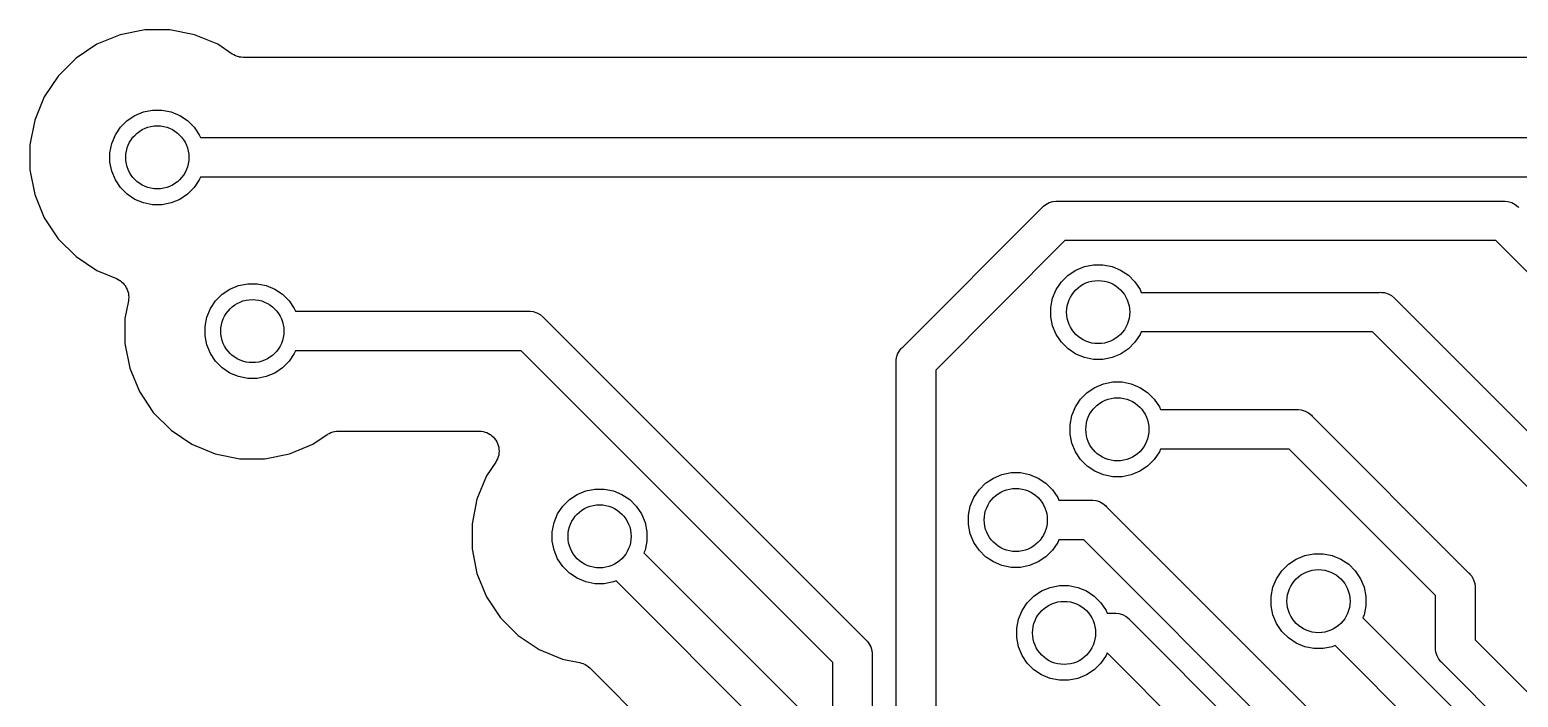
# Model space of a CAD drawing. Extents: x 3.61 to 7.55, y -5.8 to -3.38.
# Drawn here: x 6.0468 to 6.4182, y -4.3866 to -4.2202 of the extents above; entities that cross this region are included whole.
import ezdxf

# ---------------------------------------------------------------- set-up
doc = ezdxf.new("R2010")
doc.units = 0
doc.header["$MEASUREMENT"] = 0
doc.layers.add('BLACK', color=7, linetype='CONTINUOUS')

msp = doc.modelspace()

# ---------------------------------------------------------------- linework, layer by layer
at = {"layer": 'BLACK', "linetype": 'CONTINUOUS'}
for p, q in [((6.06937, -4.22138), (6.06358, -4.22378)), ((6.07551, -4.22016), (6.06937, -4.22138)), ((6.08178, -4.22016), (6.07551, -4.22016)), ((6.08792, -4.22138), (6.08178, -4.22016)), ((6.09371, -4.22378), (6.08792, -4.22138)), ((6.06358, -4.22378), (6.05837, -4.22726)), ((6.09735, -4.2262), (6.09371, -4.22378)), ((6.05837, -4.22726), (6.05394, -4.23169)), ((6.09775, -4.22642), (6.09735, -4.2262)), ((6.09815, -4.22664), (6.09775, -4.22642)), ((6.09818, -4.22665), (6.09815, -4.22664)), ((6.09821, -4.22666), (6.09818, -4.22665)), ((6.09864, -4.2268), (6.09821, -4.22666)), ((6.09908, -4.22694), (6.09864, -4.2268)), ((6.09911, -4.22694), (6.09908, -4.22694)), ((6.09914, -4.22695), (6.09911, -4.22694)), ((6.0996, -4.227), (6.09914, -4.22695)), ((6.10005, -4.22705), (6.0996, -4.227)), ((6.10011, -4.22705), (6.10005, -4.22705)), ((6.10012, -4.22705), (6.10011, -4.22705)), ((6.10011, -4.22705), (6.10011, -4.22705)), ((6.10011, -4.22705), (6.10011, -4.22705)), ((6.43148, -4.22705), (6.10012, -4.22705)), ((6.05394, -4.23169), (6.05045, -4.2369)), ((6.05045, -4.2369), (6.04806, -4.24269)), ((6.0752, -4.24061), (6.07748, -4.24016)), ((6.07748, -4.24016), (6.07981, -4.24016)), ((6.07981, -4.24016), (6.08209, -4.24061)), ((6.04806, -4.24269), (6.04683, -4.24884)), ((6.06947, -4.24444), (6.07112, -4.24279)), ((6.07112, -4.24279), (6.07305, -4.2415)), ((6.07305, -4.2415), (6.0752, -4.24061)), ((6.08209, -4.24061), (6.08424, -4.2415)), ((6.08424, -4.2415), (6.08617, -4.24279)), ((6.08617, -4.24279), (6.08782, -4.24444)), ((6.06729, -4.24852), (6.06818, -4.24637)), ((6.06818, -4.24637), (6.06947, -4.24444)), ((6.08782, -4.24444), (6.08911, -4.24637)), ((6.08911, -4.24637), (6.08939, -4.24705)), ((6.08939, -4.24705), (6.43271, -4.24705)), ((6.04683, -4.24884), (6.04683, -4.2551)), ((6.06683, -4.25081), (6.06729, -4.24852)), ((6.06683, -4.25313), (6.06683, -4.25081)), ((6.04683, -4.2551), (6.04806, -4.26125)), ((6.06729, -4.25541), (6.06683, -4.25313)), ((6.06818, -4.25756), (6.06729, -4.25541)), ((6.06947, -4.2595), (6.06818, -4.25756)), ((6.08911, -4.25756), (6.08782, -4.2595)), ((6.08939, -4.25689), (6.08911, -4.25756)), ((6.43091, -4.25689), (6.08939, -4.25689)), ((6.04806, -4.26125), (6.05045, -4.26704)), ((6.07112, -4.26114), (6.06947, -4.2595)), ((6.07305, -4.26244), (6.07112, -4.26114)), ((6.0752, -4.26333), (6.07305, -4.26244)), ((6.08424, -4.26244), (6.08209, -4.26333)), ((6.08617, -4.26114), (6.08424, -4.26244)), ((6.08782, -4.2595), (6.08617, -4.26114)), ((6.07748, -4.26378), (6.0752, -4.26333)), ((6.07981, -4.26378), (6.07748, -4.26378)), ((6.08209, -4.26333), (6.07981, -4.26378)), ((6.2646, -4.29931), (6.2994, -4.2645)), ((6.2994, -4.2645), (6.29956, -4.26431)), ((6.29956, -4.26431), (6.29975, -4.26416)), ((6.29975, -4.26416), (6.30031, -4.2637)), ((6.29975, -4.26416), (6.29975, -4.26416)), ((6.30031, -4.2637), (6.30116, -4.26324)), ((6.30031, -4.2637), (6.30031, -4.2637)), ((6.30031, -4.2637), (6.30031, -4.2637)), ((6.30116, -4.26324), (6.30209, -4.26296)), ((6.30209, -4.26296), (6.30281, -4.26289)), ((6.30281, -4.26289), (6.30305, -4.26287)), ((6.30281, -4.26289), (6.30281, -4.26289)), ((6.30305, -4.26287), (6.3033, -4.26289)), ((6.3033, -4.26289), (6.41439, -4.26289)), ((6.41439, -4.26289), (6.41463, -4.26287)), ((6.41463, -4.26287), (6.41487, -4.26289)), ((6.41487, -4.26289), (6.41487, -4.26289)), ((6.41487, -4.26289), (6.4156, -4.26296)), ((6.4156, -4.26296), (6.41653, -4.26324)), ((6.41653, -4.26324), (6.41738, -4.2637)), ((6.41738, -4.2637), (6.41813, -4.26431)), ((6.41813, -4.26431), (6.41828, -4.2645)), ((6.05045, -4.26704), (6.05394, -4.27225)), ((6.05394, -4.27225), (6.05837, -4.27668)), ((6.30509, -4.27273), (6.27283, -4.305)), ((6.4126, -4.27273), (6.30509, -4.27273)), ((6.49784, -4.35798), (6.4126, -4.27273)), ((6.05837, -4.27668), (6.06358, -4.28016)), ((6.06358, -4.28016), (6.06843, -4.28217)), ((6.3042, -4.28302), (6.30584, -4.28137)), ((6.30584, -4.28137), (6.30778, -4.28008)), ((6.30778, -4.28008), (6.30993, -4.27919)), ((6.30993, -4.27919), (6.31221, -4.27873)), ((6.31221, -4.27873), (6.31453, -4.27873)), ((6.31453, -4.27873), (6.31682, -4.27919)), ((6.31682, -4.27919), (6.31897, -4.28008)), ((6.31897, -4.28008), (6.3209, -4.28137)), ((6.3209, -4.28137), (6.32255, -4.28302)), ((6.06843, -4.28217), (6.06846, -4.28218)), ((6.06846, -4.28218), (6.06846, -4.28218)), ((6.06846, -4.28218), (6.06846, -4.28218)), ((6.06846, -4.28218), (6.0685, -4.2822)), ((6.0685, -4.2822), (6.06891, -4.28242)), ((6.06891, -4.28242), (6.06932, -4.28265)), ((6.06932, -4.28265), (6.06933, -4.28266)), ((6.06933, -4.28266), (6.06935, -4.28267)), ((6.06935, -4.28267), (6.06971, -4.28297)), ((6.06971, -4.28297), (6.07007, -4.28327)), ((6.07007, -4.28327), (6.07008, -4.28328)), ((6.07008, -4.28328), (6.0701, -4.2833)), ((6.0701, -4.2833), (6.07039, -4.28366)), ((6.07039, -4.28366), (6.07069, -4.28403)), ((6.07069, -4.28403), (6.07069, -4.28404)), ((6.07069, -4.28404), (6.07071, -4.28406)), ((6.07071, -4.28406), (6.07092, -4.28447)), ((6.07092, -4.28447), (6.07114, -4.28489)), ((6.07114, -4.28489), (6.07115, -4.28491)), ((6.07115, -4.28491), (6.07116, -4.28492)), ((6.07116, -4.28492), (6.07129, -4.28537)), ((6.09483, -4.2861), (6.09677, -4.28481)), ((6.09677, -4.28481), (6.09892, -4.28392)), ((6.09892, -4.28392), (6.1012, -4.28346)), ((6.1012, -4.28346), (6.10353, -4.28346)), ((6.10353, -4.28346), (6.10581, -4.28392)), ((6.10581, -4.28392), (6.10796, -4.28481)), ((6.10796, -4.28481), (6.10989, -4.2861)), ((6.30201, -4.2871), (6.3029, -4.28495)), ((6.3029, -4.28495), (6.3042, -4.28302)), ((6.32255, -4.28302), (6.32384, -4.28495)), ((6.32384, -4.28495), (6.32412, -4.28562)), ((6.07142, -4.28776), (6.07055, -4.29214)), ((6.07129, -4.28537), (6.07142, -4.28582)), ((6.07142, -4.28582), (6.07143, -4.28584)), ((6.07147, -4.2873), (6.07142, -4.28776)), ((6.07143, -4.28584), (6.07143, -4.28586)), ((6.07143, -4.28586), (6.07147, -4.28633)), ((6.07147, -4.28633), (6.07152, -4.28679)), ((6.07152, -4.28683), (6.07147, -4.2873)), ((6.07152, -4.28679), (6.07152, -4.28681)), ((6.07152, -4.28681), (6.07152, -4.28683)), ((6.0919, -4.28968), (6.09319, -4.28775)), ((6.09319, -4.28775), (6.09483, -4.2861)), ((6.10989, -4.2861), (6.11154, -4.28775)), ((6.11154, -4.28775), (6.11283, -4.28968)), ((6.30156, -4.28938), (6.30201, -4.2871)), ((6.32412, -4.28562), (6.38357, -4.28562)), ((6.38357, -4.28562), (6.38381, -4.2856)), ((6.38381, -4.2856), (6.38405, -4.28562)), ((6.38405, -4.28562), (6.38405, -4.28562)), ((6.38405, -4.28562), (6.38478, -4.28569)), ((6.38478, -4.28569), (6.3857, -4.28598)), ((6.3857, -4.28598), (6.38656, -4.28643)), ((6.38656, -4.28643), (6.38731, -4.28705)), ((6.38731, -4.28705), (6.38746, -4.28724)), ((6.38746, -4.28724), (6.48507, -4.38484)), ((6.07055, -4.29214), (6.07055, -4.29841)), ((6.09055, -4.29411), (6.091, -4.29183)), ((6.091, -4.29183), (6.0919, -4.28968)), ((6.11283, -4.28968), (6.11311, -4.29035)), ((6.11311, -4.29035), (6.1712, -4.29035)), ((6.1712, -4.29035), (6.17144, -4.29033)), ((6.17144, -4.29033), (6.17168, -4.29035)), ((6.17168, -4.29035), (6.17168, -4.29035)), ((6.17168, -4.29035), (6.1724, -4.29043)), ((6.1724, -4.29043), (6.17333, -4.29071)), ((6.17333, -4.29071), (6.17419, -4.29116)), ((6.17419, -4.29116), (6.17494, -4.29178)), ((6.17494, -4.29178), (6.17509, -4.29197)), ((6.17509, -4.29197), (6.25537, -4.37225)), ((6.30156, -4.29171), (6.30156, -4.28938)), ((6.30201, -4.29399), (6.30156, -4.29171)), ((6.09055, -4.29644), (6.09055, -4.29411)), ((6.3029, -4.29614), (6.30201, -4.29399)), ((6.3042, -4.29807), (6.3029, -4.29614)), ((6.32384, -4.29614), (6.32255, -4.29807)), ((6.32412, -4.29547), (6.32384, -4.29614)), ((6.38177, -4.29547), (6.32412, -4.29547)), ((6.47938, -4.39307), (6.38177, -4.29547)), ((6.07055, -4.29841), (6.07177, -4.30455)), ((6.091, -4.29872), (6.09055, -4.29644)), ((6.0919, -4.30087), (6.091, -4.29872)), ((6.26379, -4.30021), (6.26426, -4.29965)), ((6.26426, -4.29965), (6.26441, -4.29946)), ((6.26426, -4.29965), (6.26426, -4.29965)), ((6.26441, -4.29946), (6.2646, -4.29931)), ((6.30584, -4.29972), (6.3042, -4.29807)), ((6.30778, -4.30101), (6.30584, -4.29972)), ((6.3209, -4.29972), (6.31897, -4.30101)), ((6.32255, -4.29807), (6.3209, -4.29972)), ((6.09319, -4.3028), (6.0919, -4.30087)), ((6.09483, -4.30445), (6.09319, -4.3028)), ((6.11154, -4.3028), (6.10989, -4.30445)), ((6.11283, -4.30087), (6.11154, -4.3028)), ((6.11311, -4.3002), (6.11283, -4.30087)), ((6.1694, -4.3002), (6.11311, -4.3002)), ((6.24714, -4.37794), (6.1694, -4.3002)), ((6.26296, -4.30296), (6.26301, -4.30243)), ((6.26299, -4.3032), (6.26296, -4.30296)), ((6.26299, -4.47613), (6.26299, -4.3032)), ((6.26301, -4.30243), (6.26306, -4.302)), ((6.26306, -4.302), (6.26309, -4.3019)), ((6.26309, -4.3019), (6.26334, -4.30107)), ((6.26334, -4.30107), (6.26379, -4.30021)), ((6.30993, -4.3019), (6.30778, -4.30101)), ((6.31221, -4.30236), (6.30993, -4.3019)), ((6.31453, -4.30236), (6.31221, -4.30236)), ((6.31682, -4.3019), (6.31453, -4.30236)), ((6.31897, -4.30101), (6.31682, -4.3019)), ((6.07177, -4.30455), (6.07417, -4.31034)), ((6.09677, -4.30574), (6.09483, -4.30445)), ((6.09892, -4.30663), (6.09677, -4.30574)), ((6.1012, -4.30709), (6.09892, -4.30663)), ((6.10353, -4.30709), (6.1012, -4.30709)), ((6.10581, -4.30663), (6.10353, -4.30709)), ((6.10796, -4.30574), (6.10581, -4.30663)), ((6.10989, -4.30445), (6.10796, -4.30574)), ((6.27283, -4.305), (6.27283, -4.47433)), ((6.07417, -4.31034), (6.07765, -4.31555)), ((6.30899, -4.31225), (6.31063, -4.3106)), ((6.31063, -4.3106), (6.31257, -4.30931)), ((6.31257, -4.30931), (6.31472, -4.30842)), ((6.31472, -4.30842), (6.317, -4.30797)), ((6.317, -4.30797), (6.31933, -4.30797)), ((6.31933, -4.30797), (6.32161, -4.30842)), ((6.32161, -4.30842), (6.32376, -4.30931)), ((6.32376, -4.30931), (6.32569, -4.3106)), ((6.32569, -4.3106), (6.32734, -4.31225)), ((6.3068, -4.31633), (6.3077, -4.31418)), ((6.3077, -4.31418), (6.30899, -4.31225)), ((6.32734, -4.31225), (6.32863, -4.31418)), ((6.32863, -4.31418), (6.32891, -4.31486)), ((6.36283, -4.31486), (6.36308, -4.31483)), ((6.36308, -4.31483), (6.36332, -4.31486)), ((6.07765, -4.31555), (6.08208, -4.31998)), ((6.30635, -4.31861), (6.3068, -4.31633)), ((6.32891, -4.31486), (6.36283, -4.31486)), ((6.36332, -4.31486), (6.36332, -4.31486)), ((6.36332, -4.31486), (6.36404, -4.31493)), ((6.36404, -4.31493), (6.36497, -4.31521)), ((6.36497, -4.31521), (6.36582, -4.31567)), ((6.36582, -4.31567), (6.36657, -4.31628)), ((6.36657, -4.31628), (6.36673, -4.31647)), ((6.36673, -4.31647), (6.40578, -4.35552)), ((6.08208, -4.31998), (6.08729, -4.32347)), ((6.11743, -4.32347), (6.12106, -4.32104)), ((6.12106, -4.32104), (6.12107, -4.32103)), ((6.12107, -4.32103), (6.12112, -4.321)), ((6.12107, -4.32103), (6.12107, -4.32103)), ((6.12107, -4.32103), (6.12107, -4.32103)), ((6.12112, -4.321), (6.12153, -4.32079)), ((6.12153, -4.32079), (6.12193, -4.32057)), ((6.12193, -4.32057), (6.12196, -4.32057)), ((6.12196, -4.32057), (6.12199, -4.32055)), ((6.12199, -4.32055), (6.12243, -4.32042)), ((6.12243, -4.32042), (6.12287, -4.32029)), ((6.12287, -4.32029), (6.1229, -4.32029)), ((6.1229, -4.32029), (6.12292, -4.32028)), ((6.12292, -4.32028), (6.12338, -4.32024)), ((6.12338, -4.32024), (6.12384, -4.3202)), ((6.12384, -4.3202), (6.15891, -4.3202)), ((6.15891, -4.3202), (6.15896, -4.3202)), ((6.15896, -4.3202), (6.15896, -4.3202)), ((6.15896, -4.3202), (6.15896, -4.3202)), ((6.15896, -4.3202), (6.15898, -4.3202)), ((6.15898, -4.3202), (6.15946, -4.32025)), ((6.15946, -4.32025), (6.15993, -4.3203)), ((6.15993, -4.3203), (6.15994, -4.3203)), ((6.15994, -4.3203), (6.15995, -4.32031)), ((6.15995, -4.32031), (6.16041, -4.32045)), ((6.16041, -4.32045), (6.16086, -4.32059)), ((6.16086, -4.32059), (6.16087, -4.3206)), ((6.16087, -4.3206), (6.16088, -4.3206)), ((6.16088, -4.3206), (6.1613, -4.32083)), ((6.1613, -4.32083), (6.16172, -4.32106)), ((6.16172, -4.32106), (6.16172, -4.32107)), ((6.16172, -4.32107), (6.16173, -4.32107)), ((6.16173, -4.32107), (6.1621, -4.32138)), ((6.1621, -4.32138), (6.16247, -4.32168)), ((6.16247, -4.32168), (6.16247, -4.32169)), ((6.16247, -4.32169), (6.16248, -4.3217)), ((6.16248, -4.3217), (6.16278, -4.32207)), ((6.16278, -4.32207), (6.16308, -4.32244)), ((6.30635, -4.32094), (6.30635, -4.31861)), ((6.3068, -4.32322), (6.30635, -4.32094)), ((6.08729, -4.32347), (6.09308, -4.32586)), ((6.09308, -4.32586), (6.09923, -4.32709)), ((6.1055, -4.32709), (6.11164, -4.32586)), ((6.11164, -4.32586), (6.11743, -4.32347)), ((6.16308, -4.32244), (6.16309, -4.32245)), ((6.16309, -4.32245), (6.16309, -4.32246)), ((6.16309, -4.32246), (6.16332, -4.32288)), ((6.16332, -4.32288), (6.16354, -4.3233)), ((6.16354, -4.3233), (6.16354, -4.32331)), ((6.16354, -4.32331), (6.16355, -4.32332)), ((6.16355, -4.32332), (6.16368, -4.32378)), ((6.16368, -4.32378), (6.16382, -4.32424)), ((6.16386, -4.32571), (6.16381, -4.32618)), ((6.16382, -4.32424), (6.16382, -4.32425)), ((6.16382, -4.32425), (6.16382, -4.32426)), ((6.16382, -4.32426), (6.16386, -4.32473)), ((6.16386, -4.32473), (6.16391, -4.32521)), ((6.16391, -4.32523), (6.16386, -4.32571)), ((6.16391, -4.32521), (6.16391, -4.32522)), ((6.16391, -4.32522), (6.16391, -4.32523)), ((6.3077, -4.32537), (6.3068, -4.32322)), ((6.30899, -4.32731), (6.3077, -4.32537)), ((6.32863, -4.32537), (6.32734, -4.32731)), ((6.32891, -4.3247), (6.32863, -4.32537)), ((6.36104, -4.3247), (6.32891, -4.3247)), ((6.39754, -4.36121), (6.36104, -4.3247)), ((6.09923, -4.32709), (6.1055, -4.32709)), ((6.16307, -4.32797), (6.16079, -4.33139)), ((6.16329, -4.32756), (6.16307, -4.32797)), ((6.16352, -4.32713), (6.16329, -4.32756)), ((6.16353, -4.32711), (6.16352, -4.32712)), ((6.16352, -4.32712), (6.16352, -4.32713)), ((6.16366, -4.32666), (6.16353, -4.32711)), ((6.16381, -4.3262), (6.16366, -4.32666)), ((6.16381, -4.32618), (6.16381, -4.32619)), ((6.16381, -4.32619), (6.16381, -4.3262)), ((6.31063, -4.32895), (6.30899, -4.32731)), ((6.31257, -4.33024), (6.31063, -4.32895)), ((6.32569, -4.32895), (6.32376, -4.33024)), ((6.32734, -4.32731), (6.32569, -4.32895)), ((6.16079, -4.33139), (6.15839, -4.33718)), ((6.28364, -4.33484), (6.28529, -4.3332)), ((6.28529, -4.3332), (6.28722, -4.33191)), ((6.28722, -4.33191), (6.28937, -4.33102)), ((6.28937, -4.33102), (6.29165, -4.33056)), ((6.29165, -4.33056), (6.29398, -4.33056)), ((6.29398, -4.33056), (6.29626, -4.33102)), ((6.29626, -4.33102), (6.29841, -4.33191)), ((6.29841, -4.33191), (6.30034, -4.3332)), ((6.30034, -4.3332), (6.30199, -4.33484)), ((6.31472, -4.33113), (6.31257, -4.33024)), ((6.317, -4.33159), (6.31472, -4.33113)), ((6.31933, -4.33159), (6.317, -4.33159)), ((6.32161, -4.33113), (6.31933, -4.33159)), ((6.32376, -4.33024), (6.32161, -4.33113)), ((6.18145, -4.33728), (6.18338, -4.33599)), ((6.18338, -4.33599), (6.18553, -4.3351)), ((6.18553, -4.3351), (6.18781, -4.33465)), ((6.18781, -4.33465), (6.19014, -4.33465)), ((6.19014, -4.33465), (6.19242, -4.3351)), ((6.19242, -4.3351), (6.19457, -4.33599)), ((6.19457, -4.33599), (6.19651, -4.33728)), ((6.28146, -4.33893), (6.28235, -4.33678)), ((6.28235, -4.33678), (6.28364, -4.33484)), ((6.30199, -4.33484), (6.30328, -4.33678)), ((6.30328, -4.33678), (6.30356, -4.33745)), ((6.15839, -4.33718), (6.15717, -4.34332)), ((6.17851, -4.34086), (6.1798, -4.33893)), ((6.1798, -4.33893), (6.18145, -4.33728)), ((6.19651, -4.33728), (6.19815, -4.33893)), ((6.19815, -4.33893), (6.19944, -4.34086)), ((6.281, -4.34121), (6.28146, -4.33893)), ((6.30356, -4.33745), (6.31157, -4.33745)), ((6.31157, -4.33745), (6.31182, -4.33743)), ((6.31182, -4.33743), (6.31206, -4.33745)), ((6.31206, -4.33745), (6.31206, -4.33745)), ((6.31206, -4.33745), (6.31278, -4.33752)), ((6.31278, -4.33752), (6.31371, -4.3378)), ((6.31371, -4.3378), (6.31456, -4.33826)), ((6.31456, -4.33826), (6.31531, -4.33888)), ((6.31531, -4.33888), (6.31547, -4.33906)), ((6.31547, -4.33906), (6.58978, -4.61337)), ((6.15717, -4.34332), (6.15717, -4.34959)), ((6.17717, -4.34529), (6.17762, -4.34301)), ((6.17762, -4.34301), (6.17851, -4.34086)), ((6.19944, -4.34086), (6.20033, -4.34301)), ((6.20033, -4.34301), (6.20079, -4.34529)), ((6.281, -4.34354), (6.281, -4.34121)), ((6.28146, -4.34582), (6.281, -4.34354)), ((6.17717, -4.34762), (6.17717, -4.34529)), ((6.17762, -4.3499), (6.17717, -4.34762)), ((6.20079, -4.34762), (6.20033, -4.3499)), ((6.20079, -4.34529), (6.20079, -4.34762)), ((6.28235, -4.34797), (6.28146, -4.34582)), ((6.28364, -4.3499), (6.28235, -4.34797)), ((6.30328, -4.34797), (6.30199, -4.3499)), ((6.30356, -4.34729), (6.30328, -4.34797)), ((6.30978, -4.34729), (6.30356, -4.34729)), ((6.58601, -4.62353), (6.30978, -4.34729)), ((6.15717, -4.34959), (6.15839, -4.35574)), ((6.17851, -4.35205), (6.17762, -4.3499)), ((6.20033, -4.3499), (6.20005, -4.35058)), ((6.20005, -4.35058), (6.23953, -4.39005)), ((6.28529, -4.35155), (6.28364, -4.3499)), ((6.28722, -4.35284), (6.28529, -4.35155)), ((6.30034, -4.35155), (6.29841, -4.35284)), ((6.30199, -4.3499), (6.30034, -4.35155)), ((6.36274, -4.35214), (6.36489, -4.35125)), ((6.36489, -4.35125), (6.36717, -4.3508)), ((6.36717, -4.3508), (6.3695, -4.3508)), ((6.3695, -4.3508), (6.37178, -4.35125)), ((6.37178, -4.35125), (6.37393, -4.35214)), ((6.1798, -4.35399), (6.17851, -4.35205)), ((6.18145, -4.35563), (6.1798, -4.35399)), ((6.18338, -4.35692), (6.18145, -4.35563)), ((6.28937, -4.35373), (6.28722, -4.35284)), ((6.29165, -4.35418), (6.28937, -4.35373)), ((6.29398, -4.35418), (6.29165, -4.35418)), ((6.29626, -4.35373), (6.29398, -4.35418)), ((6.29841, -4.35284), (6.29626, -4.35373)), ((6.35787, -4.35701), (6.35916, -4.35508)), ((6.35916, -4.35508), (6.36081, -4.35343)), ((6.36081, -4.35343), (6.36274, -4.35214)), ((6.37393, -4.35214), (6.37587, -4.35343)), ((6.37587, -4.35343), (6.37751, -4.35508)), ((6.37751, -4.35508), (6.3788, -4.35701)), ((6.40578, -4.35552), (6.40596, -4.35567)), ((6.40596, -4.35567), (6.40612, -4.35586)), ((6.15839, -4.35574), (6.16079, -4.36152)), ((6.18553, -4.35781), (6.18338, -4.35692)), ((6.18781, -4.35827), (6.18553, -4.35781)), ((6.19014, -4.35827), (6.18781, -4.35827)), ((6.19242, -4.35781), (6.19014, -4.35827)), ((6.19309, -4.35753), (6.19242, -4.35781)), ((6.2313, -4.39574), (6.19309, -4.35753)), ((6.29927, -4.36006), (6.30142, -4.35917)), ((6.30142, -4.35917), (6.3037, -4.35872)), ((6.3037, -4.35872), (6.30602, -4.35872)), ((6.30602, -4.35872), (6.30831, -4.35917)), ((6.30831, -4.35917), (6.31046, -4.36006)), ((6.35652, -4.36145), (6.35698, -4.35916)), ((6.35698, -4.35916), (6.35787, -4.35701)), ((6.3788, -4.35701), (6.37969, -4.35916)), ((6.37969, -4.35916), (6.38015, -4.36145)), ((6.40612, -4.35586), (6.40612, -4.35586)), ((6.40612, -4.35586), (6.40658, -4.35642)), ((6.40658, -4.35642), (6.40687, -4.35697)), ((6.40687, -4.35697), (6.40703, -4.35727)), ((6.40703, -4.35727), (6.40732, -4.3582)), ((6.40732, -4.3582), (6.40739, -4.35893)), ((6.40739, -4.35893), (6.40739, -4.35893)), ((6.40739, -4.35893), (6.40741, -4.35917)), ((6.40741, -4.35917), (6.40739, -4.35941)), ((6.40739, -4.35941), (6.40739, -4.37229)), ((6.16079, -4.36152), (6.16427, -4.36673)), ((6.29439, -4.36494), (6.29569, -4.363)), ((6.29569, -4.363), (6.29733, -4.36136)), ((6.29733, -4.36136), (6.29927, -4.36006)), ((6.31046, -4.36006), (6.31239, -4.36136)), ((6.31239, -4.36136), (6.31404, -4.363)), ((6.31404, -4.363), (6.31533, -4.36494)), ((6.35652, -4.36377), (6.35652, -4.36145)), ((6.38015, -4.36145), (6.38015, -4.36377)), ((6.39754, -4.37409), (6.39754, -4.36121)), ((6.16427, -4.36673), (6.1687, -4.37117)), ((6.2935, -4.36708), (6.29439, -4.36494)), ((6.31533, -4.36494), (6.31561, -4.36561)), ((6.31561, -4.36561), (6.31733, -4.36561)), ((6.31733, -4.36561), (6.31757, -4.36558)), ((6.31757, -4.36558), (6.31781, -4.36561)), ((6.31781, -4.36561), (6.31781, -4.36561)), ((6.31781, -4.36561), (6.31853, -4.36568)), ((6.31853, -4.36568), (6.31946, -4.36596)), ((6.31946, -4.36596), (6.32032, -4.36642)), ((6.32032, -4.36642), (6.32106, -4.36703)), ((6.35698, -4.36605), (6.35652, -4.36377)), ((6.35787, -4.3682), (6.35698, -4.36605)), ((6.37969, -4.36605), (6.37941, -4.36673)), ((6.37941, -4.36673), (6.52351, -4.51083)), ((6.38015, -4.36377), (6.37969, -4.36605)), ((6.29305, -4.36937), (6.2935, -4.36708)), ((6.29305, -4.37169), (6.29305, -4.36937)), ((6.32106, -4.36703), (6.32122, -4.36722)), ((6.32122, -4.36722), (6.59343, -4.63943)), ((6.35916, -4.37014), (6.35787, -4.3682)), ((6.36081, -4.37178), (6.35916, -4.37014)), ((6.1687, -4.37117), (6.17391, -4.37465)), ((6.25537, -4.37225), (6.25556, -4.3724)), ((6.25556, -4.3724), (6.25571, -4.37259)), ((6.25571, -4.37259), (6.25571, -4.37259)), ((6.25571, -4.37259), (6.25599, -4.37292)), ((6.25599, -4.37292), (6.25618, -4.37315)), ((6.25618, -4.37315), (6.25663, -4.37401)), ((6.25663, -4.37401), (6.25691, -4.37494)), ((6.2935, -4.37397), (6.29305, -4.37169)), ((6.29439, -4.37612), (6.2935, -4.37397)), ((6.36274, -4.37308), (6.36081, -4.37178)), ((6.36489, -4.37397), (6.36274, -4.37308)), ((6.36717, -4.37442), (6.36489, -4.37397)), ((6.37178, -4.37397), (6.3695, -4.37442)), ((6.37245, -4.37369), (6.37178, -4.37397)), ((6.51783, -4.51906), (6.37245, -4.37369)), ((6.39752, -4.37433), (6.39754, -4.37409)), ((6.40739, -4.37229), (6.53008, -4.49498)), ((6.17391, -4.37465), (6.1797, -4.37705)), ((6.1797, -4.37705), (6.18398, -4.3779)), ((6.18398, -4.3779), (6.18399, -4.3779)), ((6.18399, -4.3779), (6.18399, -4.3779)), ((6.18399, -4.3779), (6.18399, -4.3779)), ((6.18399, -4.3779), (6.18405, -4.37791)), ((6.18405, -4.37791), (6.18449, -4.37805)), ((6.24714, -4.48269), (6.24714, -4.37794)), ((6.25691, -4.37494), (6.25698, -4.37566)), ((6.25698, -4.37566), (6.25698, -4.37566)), ((6.25698, -4.37566), (6.25701, -4.3759)), ((6.25701, -4.3759), (6.25698, -4.37614)), ((6.25698, -4.37614), (6.25698, -4.48089)), ((6.29569, -4.37806), (6.29439, -4.37612)), ((6.31533, -4.37612), (6.31404, -4.37806)), ((6.31558, -4.37551), (6.31533, -4.37612)), ((6.58774, -4.64766), (6.31558, -4.37551)), ((6.3695, -4.37442), (6.36717, -4.37442)), ((6.39754, -4.37457), (6.39752, -4.37433)), ((6.39755, -4.37464), (6.39754, -4.37457)), ((6.39762, -4.3753), (6.39755, -4.37464)), ((6.3979, -4.37623), (6.39762, -4.3753)), ((6.39835, -4.37708), (6.3979, -4.37623)), ((6.39881, -4.37764), (6.39835, -4.37708)), ((6.39897, -4.37783), (6.39881, -4.37764)), ((6.39916, -4.37798), (6.39897, -4.37783)), ((6.52439, -4.50321), (6.39916, -4.37798)), ((6.18449, -4.37805), (6.18493, -4.37819)), ((6.18493, -4.37819), (6.18495, -4.3782)), ((6.18495, -4.3782), (6.18498, -4.37821)), ((6.18498, -4.37821), (6.18538, -4.37843)), ((6.18538, -4.37843), (6.18579, -4.37865)), ((6.18579, -4.37865), (6.18581, -4.37866)), ((6.18581, -4.37866), (6.18583, -4.37868)), ((6.18583, -4.37868), (6.18619, -4.37897)), ((6.18619, -4.37897), (6.18654, -4.37927)), ((6.18654, -4.37927), (6.20983, -4.40256)), ((6.29733, -4.3797), (6.29569, -4.37806)), ((6.29927, -4.381), (6.29733, -4.3797)), ((6.30142, -4.38189), (6.29927, -4.381)), ((6.31046, -4.381), (6.30831, -4.38189)), ((6.31239, -4.3797), (6.31046, -4.381)), ((6.31404, -4.37806), (6.31239, -4.3797)), ((6.3037, -4.38234), (6.30142, -4.38189)), ((6.30602, -4.38234), (6.3037, -4.38234)), ((6.30831, -4.38189), (6.30602, -4.38234))]:
    msp.add_line(p, q, dxfattribs=at)
at = {"layer": 'BLACK'}
for centre in [(6.07865, -4.25197), (6.31337, -4.29054), (6.10236, -4.29528), (6.31816, -4.31978), (6.29281, -4.34237), (6.18898, -4.34646), (6.36834, -4.36261), (6.30486, -4.37053)]:
    msp.add_circle(centre, 0.00787, dxfattribs=at)

doc.saveas('drawing.dxf')
